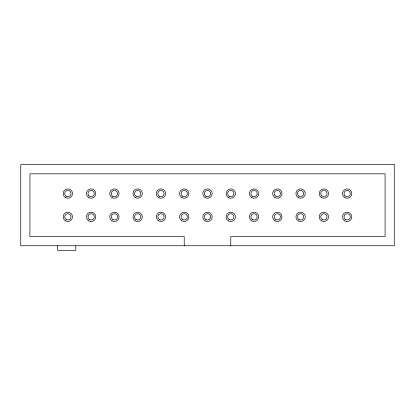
<?xml version="1.0" encoding="UTF-8"?>
<svg xmlns="http://www.w3.org/2000/svg" width="415" height="415" viewBox="0 0 415 415"><rect width="100%" height="100%" fill="white"/><g stroke="black" fill="none" stroke-linecap="round" stroke-linejoin="round"><path stroke-width="0.62" d="M230.776 245.758L230.776 236.592L385.084 236.592L385.084 173.828L29.916 173.828L29.916 236.592L184.224 236.592L184.224 245.758M75.805 245.758L75.805 250.338L57.478 250.338L57.478 245.758M394.25 164.662L20.75 164.662L20.75 245.758L394.25 245.758L394.25 164.662M65.513 197.618A4.674 4.674 0 0 0 72.521 193.572A4.674 4.674 0 0 0 65.513 189.525A4.674 4.674 0 0 0 65.513 197.618M65.513 220.894A4.674 4.674 0 0 0 72.521 216.848A4.674 4.674 0 0 0 65.513 212.802A4.674 4.674 0 0 0 65.513 220.894M66.286 219.556A3.133 3.133 0 0 0 70.981 216.848A3.133 3.133 0 0 0 66.286 214.135A3.133 3.133 0 0 0 66.286 219.556M66.286 196.285A3.133 3.133 0 0 0 70.981 193.572A3.133 3.133 0 0 0 66.286 190.859A3.133 3.133 0 0 0 66.286 196.285M88.789 197.618A4.674 4.674 0 0 0 95.798 193.572A4.674 4.674 0 0 0 88.789 189.525A4.674 4.674 0 0 0 88.789 197.618M88.789 220.894A4.674 4.674 0 0 0 95.798 216.848A4.674 4.674 0 0 0 88.789 212.802A4.674 4.674 0 0 0 88.789 220.894M89.557 219.556A3.133 3.133 0 0 0 94.257 216.848A3.133 3.133 0 0 0 89.557 214.135A3.133 3.133 0 0 0 89.557 219.556M88.909 195.787A3.133 3.133 0 0 0 94.148 194.381A3.133 3.133 0 0 0 90.314 190.547A3.133 3.133 0 0 0 88.909 195.787M112.066 197.618A4.674 4.674 0 0 0 119.074 193.572A4.674 4.674 0 0 0 112.066 189.525A4.674 4.674 0 0 0 112.066 197.618M112.066 220.894A4.674 4.674 0 0 0 119.074 216.848A4.674 4.674 0 0 0 112.066 212.802A4.674 4.674 0 0 0 112.066 220.894M112.833 219.556A3.133 3.133 0 0 0 117.533 216.848A3.133 3.133 0 0 0 112.833 214.135A3.133 3.133 0 0 0 112.833 219.556M112.833 196.285A3.133 3.133 0 0 0 117.533 193.572A3.133 3.133 0 0 0 112.833 190.859A3.133 3.133 0 0 0 112.833 196.285M135.337 197.618A4.674 4.674 0 0 0 142.35 193.572A4.674 4.674 0 0 0 135.337 189.525A4.674 4.674 0 0 0 135.337 197.618M135.337 220.894A4.674 4.674 0 0 0 142.35 216.848A4.674 4.674 0 0 0 135.337 212.802A4.674 4.674 0 0 0 135.337 220.894M136.11 219.556A3.133 3.133 0 0 0 140.804 216.848A3.133 3.133 0 0 0 136.11 214.135A3.133 3.133 0 0 0 136.11 219.556M136.11 196.285A3.133 3.133 0 0 0 140.804 193.572A3.133 3.133 0 0 0 136.11 190.859A3.133 3.133 0 0 0 136.11 196.285M158.613 197.618A4.674 4.674 0 0 0 165.621 193.572A4.674 4.674 0 0 0 158.613 189.525A4.674 4.674 0 0 0 158.613 197.618M158.613 220.894A4.674 4.674 0 0 0 165.621 216.848A4.674 4.674 0 0 0 158.613 212.802A4.674 4.674 0 0 0 158.613 220.894M159.386 219.556A3.133 3.133 0 0 0 164.081 216.848A3.133 3.133 0 0 0 159.386 214.135A3.133 3.133 0 0 0 159.386 219.556M159.386 196.285A3.133 3.133 0 0 0 164.081 193.572A3.133 3.133 0 0 0 159.386 190.859A3.133 3.133 0 0 0 159.386 196.285M181.889 197.618A4.674 4.674 0 0 0 188.898 193.572A4.674 4.674 0 0 0 181.889 189.525A4.674 4.674 0 0 0 181.889 197.618M181.889 220.894A4.674 4.674 0 0 0 188.898 216.848A4.674 4.674 0 0 0 181.889 212.802A4.674 4.674 0 0 0 181.889 220.894M182.657 219.556A3.133 3.133 0 0 0 187.357 216.848A3.133 3.133 0 0 0 182.657 214.135A3.133 3.133 0 0 0 182.657 219.556M182.657 196.285A3.133 3.133 0 0 0 187.357 193.572A3.133 3.133 0 0 0 182.657 190.859A3.133 3.133 0 0 0 182.657 196.285M344.813 197.618A4.674 4.674 0 0 0 351.821 193.572A4.674 4.674 0 0 0 344.813 189.525A4.674 4.674 0 0 0 344.813 197.618M344.813 220.894A4.674 4.674 0 0 0 351.821 216.848A4.674 4.674 0 0 0 344.813 212.802A4.674 4.674 0 0 0 344.813 220.894M345.586 219.556A3.133 3.133 0 0 0 350.281 216.848A3.133 3.133 0 0 0 345.586 214.135A3.133 3.133 0 0 0 345.586 219.556M344.938 195.787A3.133 3.133 0 0 0 350.177 194.381A3.133 3.133 0 0 0 346.338 190.547A3.133 3.133 0 0 0 344.938 195.787M321.537 197.618A4.674 4.674 0 0 0 328.55 193.572A4.674 4.674 0 0 0 321.537 189.525A4.674 4.674 0 0 0 321.537 197.618M321.537 220.894A4.674 4.674 0 0 0 328.55 216.848A4.674 4.674 0 0 0 321.537 212.802A4.674 4.674 0 0 0 321.537 220.894M322.31 219.556A3.133 3.133 0 0 0 327.004 216.848A3.133 3.133 0 0 0 322.31 214.135A3.133 3.133 0 0 0 322.31 219.556M321.661 195.787A3.133 3.133 0 0 0 326.901 194.381A3.133 3.133 0 0 0 323.067 190.547A3.133 3.133 0 0 0 321.661 195.787M298.266 197.618A4.674 4.674 0 0 0 305.274 193.572A4.674 4.674 0 0 0 298.266 189.525A4.674 4.674 0 0 0 298.266 197.618M298.266 220.894A4.674 4.674 0 0 0 305.274 216.848A4.674 4.674 0 0 0 298.266 212.802A4.674 4.674 0 0 0 298.266 220.894M299.033 219.556A3.133 3.133 0 0 0 303.733 216.848A3.133 3.133 0 0 0 299.033 214.135A3.133 3.133 0 0 0 299.033 219.556M298.385 195.787A3.133 3.133 0 0 0 303.624 194.381A3.133 3.133 0 0 0 299.791 190.547A3.133 3.133 0 0 0 298.385 195.787M274.989 197.618A4.674 4.674 0 0 0 281.998 193.572A4.674 4.674 0 0 0 274.989 189.525A4.674 4.674 0 0 0 274.989 197.618M274.989 220.894A4.674 4.674 0 0 0 281.998 216.848A4.674 4.674 0 0 0 274.989 212.802A4.674 4.674 0 0 0 274.989 220.894M275.757 219.556A3.133 3.133 0 0 0 280.457 216.848A3.133 3.133 0 0 0 275.757 214.135A3.133 3.133 0 0 0 275.757 219.556M275.109 195.787A3.133 3.133 0 0 0 280.348 194.381A3.133 3.133 0 0 0 276.514 190.547A3.133 3.133 0 0 0 275.109 195.787M251.713 197.618A4.674 4.674 0 0 0 258.721 193.572A4.674 4.674 0 0 0 251.713 189.525A4.674 4.674 0 0 0 251.713 197.618M251.713 220.894A4.674 4.674 0 0 0 258.721 216.848A4.674 4.674 0 0 0 251.713 212.802A4.674 4.674 0 0 0 251.713 220.894M252.486 219.556A3.133 3.133 0 0 0 257.181 216.848A3.133 3.133 0 0 0 252.486 214.135A3.133 3.133 0 0 0 252.486 219.556M252.486 196.285A3.133 3.133 0 0 0 257.181 193.572A3.133 3.133 0 0 0 252.486 190.859A3.133 3.133 0 0 0 252.486 196.285M228.437 197.618A4.674 4.674 0 0 0 235.45 193.572A4.674 4.674 0 0 0 228.437 189.525A4.674 4.674 0 0 0 228.437 197.618M228.437 220.894A4.674 4.674 0 0 0 235.45 216.848A4.674 4.674 0 0 0 228.437 212.802A4.674 4.674 0 0 0 228.437 220.894M229.21 219.556A3.133 3.133 0 0 0 233.904 216.848A3.133 3.133 0 0 0 229.21 214.135A3.133 3.133 0 0 0 229.21 219.556M229.21 196.285A3.133 3.133 0 0 0 233.904 193.572A3.133 3.133 0 0 0 229.21 190.859A3.133 3.133 0 0 0 229.21 196.285M205.166 197.618A4.674 4.674 0 0 0 212.174 193.572A4.674 4.674 0 0 0 205.166 189.525A4.674 4.674 0 0 0 205.166 197.618M205.166 220.894A4.674 4.674 0 0 0 212.174 216.848A4.674 4.674 0 0 0 205.166 212.802A4.674 4.674 0 0 0 205.166 220.894M205.933 219.556A3.133 3.133 0 0 0 210.633 216.848A3.133 3.133 0 0 0 205.933 214.135A3.133 3.133 0 0 0 205.933 219.556M205.933 196.285A3.133 3.133 0 0 0 210.633 193.572A3.133 3.133 0 0 0 205.933 190.859A3.133 3.133 0 0 0 205.933 196.285"/></g></svg>
